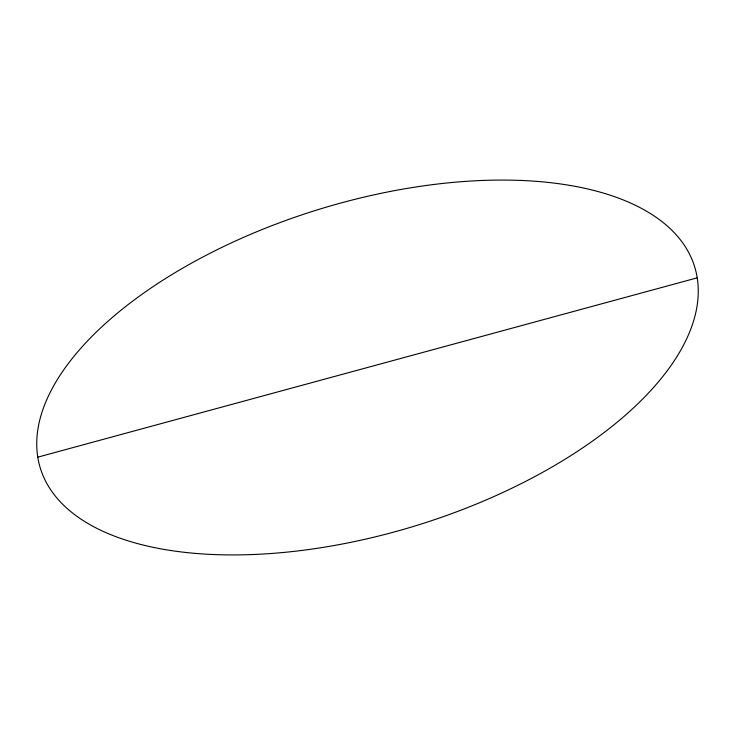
<?xml version="1.0" encoding="UTF-8"?>
<svg xmlns="http://www.w3.org/2000/svg" width="735" height="735" viewBox="0 0 735 735"><rect width="100%" height="100%" fill="white"/><g stroke="black" fill="none" stroke-linecap="round" stroke-linejoin="round"><path stroke-width="1.1" d="M37.788 457.161L697.212 277.839A342.289 165.421 -17.1 0 0 179.891 269.791A342.289 165.421 -17.1 0 0 225.397 554.87A342.289 165.421 -17.1 0 0 697.212 277.839"/></g></svg>
